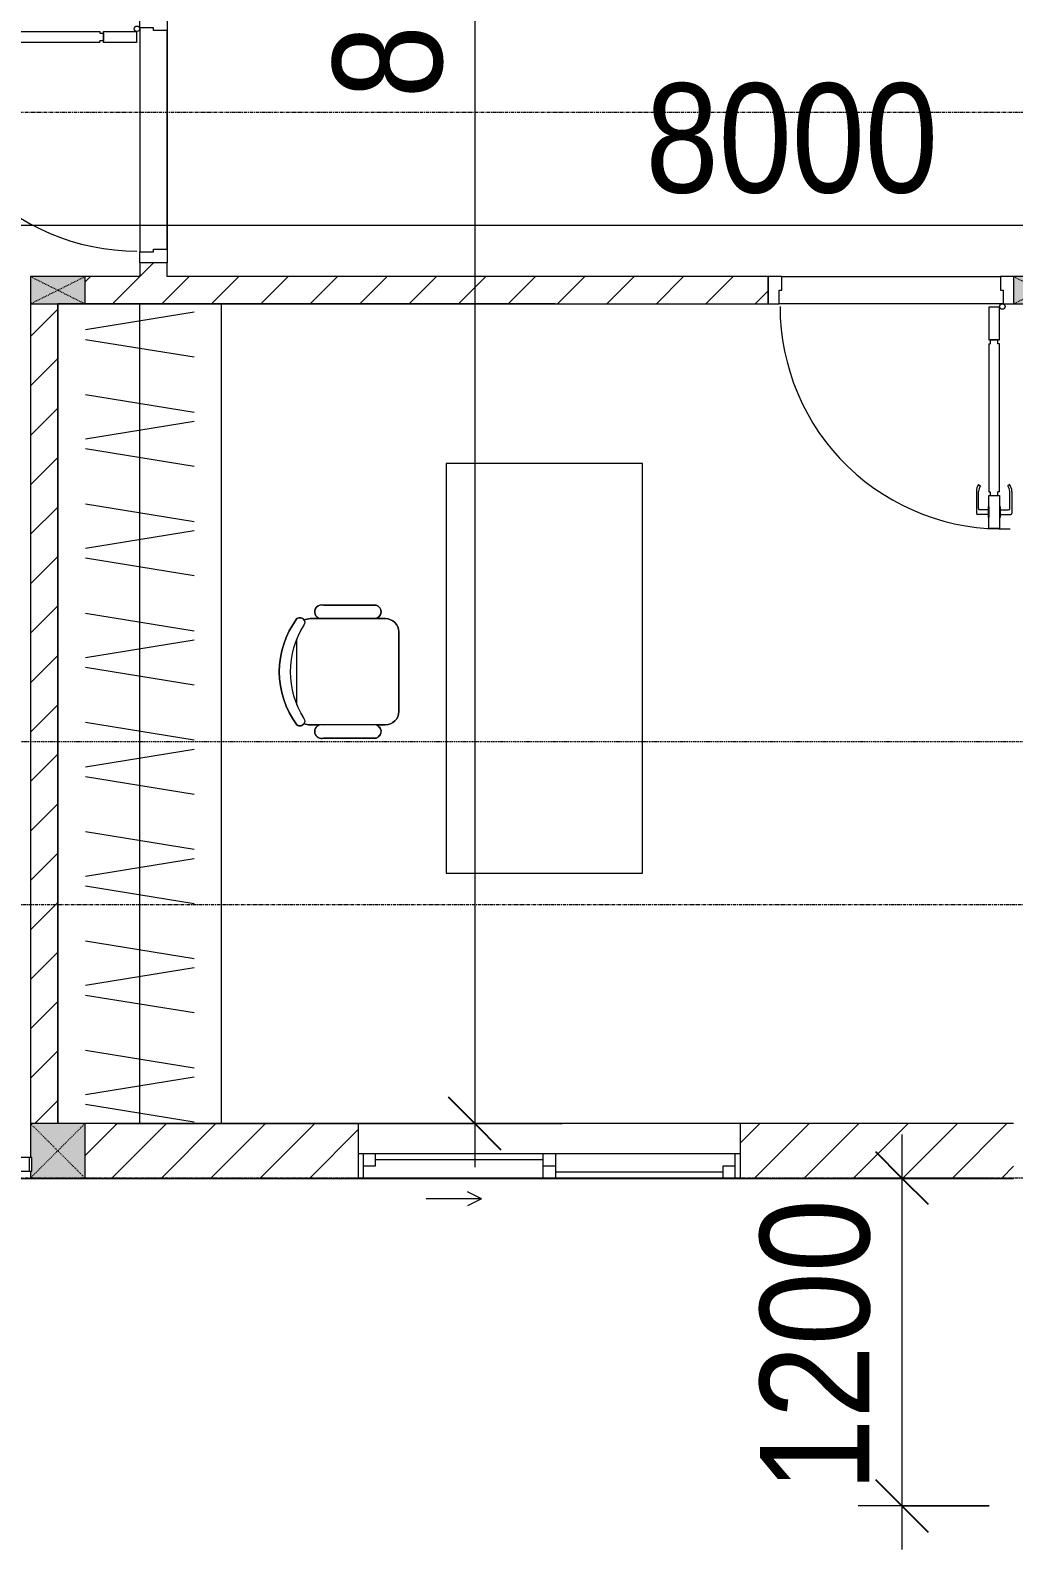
# Model space of a CAD drawing. Header units: millimetres. Extents: x 1591 to 239055, y -15958 to 83255.
# Drawn here: x 158132 to 161732, y 23177 to 28738 of the extents above; entities that cross this region are included whole.
import ezdxf

# ---------------------------------------------------------------- set-up
doc = ezdxf.new("R2010")
doc.units = ezdxf.units.MM
for name, pattern in [('Dash', [6, 3, -3]), ('Dash Dot 3_16_', [7.9375, 4.7625, -1.5875, 0, -1.5875]), ('Grid Line', [22.225, 12.7, -3.175, 3.175, -3.175])]:
    doc.linetypes.add(name, pattern=pattern)
for name, color, linetype, lineweight in [('0-1', 250, 'Continuous', 5), ('A-ANNO-DIMS', 211, 'Continuous', 9), ('A-ANNO-DIMS-160', 211, 'Continuous', 9), ('A-DETL-GENF-1', 9, 'Continuous', 9), ('A-DOOR-1', 254, 'Continuous', 9), ('A-DOOR-2', 9, 'Continuous', 9), ('A-FLOR-1', 7, 'Continuous', 9), ('A-FLOR-2', 9, 'Continuous', 9), ('A-FLOR-HRAL-1', 254, 'Continuous', 9), ('A-FLOR-HRAL-2', 9, 'Continuous', 9), ('A-GLAZ', 151, 'Continuous', 9), ('A-WALL-1', 253, 'Continuous', 18), ('A-WALL-2', 9, 'Continuous', 9), ('A-WALL-3', 113, 'Continuous', 18), ('A-WALL-PATT-1', 10, 'Continuous', 9), ('A-WALL-PATT-2', 111, 'Continuous', 9), ('G-ANNO-SYMB-1', 111, 'Dash Dot 3_16_', 18), ('I-FURN', 30, 'Continuous', 9), ('I-FURN-1', 254, 'Continuous', 9), ('S-COLS', 52, 'Continuous', 9), ('S-COLS-3', 254, 'Continuous', 9), ('S-COLS-4', 253, 'Continuous', 18), ('S-COLS-5', 52, 'Continuous', 18), ('S-COLS-HDLN', 52, 'Dash', 9), ('S-COLS-HDLN-1', 9, 'Dash', 9), ('S-GRID-1', 1, 'Grid Line', 9)]:
    doc.layers.add(name, color=color, linetype=linetype, lineweight=lineweight)
doc.styles.add('UTM Avo', font='UTM Avo.ttf', dxfattribs={"width": 0.9, "height": 400})
doc.dimstyles.new('1_Dim_chi_tiet_2_5', dxfattribs={"dimscale": 304.8, "dimtxt": 399.720379, "dimasz": 0.629921, "dimexe": 0.524934, "dimexo": 0.0625, "dimgap": 0.052493, "dimtad": 1, "dimdec": 0, "dimrnd": 5, "dimzin": 0, "dimdsep": 46, "dimtxsty": 'UTM Avo', "dimblk1": 'OBLIQUE', "dimblk2": 'OBLIQUE', "dimsah": 1, "dimcen": 0.09, "dimdle": 0.524934, "dimazin": 0, "dimtfac": 1, "dimtdec": 4, "dimtix": 1, "dimtmove": 0, "dimatfit": 3, "dimfxl": 1.049869, "dimfxlon": 1, "dimtvp": 1, "dimtolj": 1, "dimtzin": 0, "dimarcsym": 2})
doc.dimstyles.new('1_Dim_chi_tiet_2_5_1', dxfattribs={"dimscale": 304.8, "dimtxt": 399.720379, "dimasz": 0.629921, "dimexe": 0.524934, "dimexo": 0.0625, "dimgap": 0.052493, "dimtad": 1, "dimdec": 0, "dimrnd": 5, "dimzin": 0, "dimdsep": 46, "dimtxsty": 'UTM Avo', "dimblk1": 'OBLIQUE', "dimblk2": 'OBLIQUE', "dimsah": 1, "dimcen": 0.09, "dimdle": 0.524934, "dimazin": 0, "dimtfac": 1, "dimtdec": 4, "dimtix": 1, "dimtmove": 0, "dimatfit": 3, "dimfxl": 1.049869, "dimfxlon": 1, "dimtvp": 1, "dimtolj": 1, "dimtzin": 0, "dimarcsym": 2})
pattern_1 = [(45, (0, 0), (-90.50967, 90.50967), [])]

# ---------------------------------------------------------------- blocks, each defined once
blk = doc.blocks.new('NCV_TKTC_KET CAU_rvt-1-TKCS_MB TẦNG 6-8')
at = {"layer": 'A-FLOR-1'}
for p, q in [((61127.6, 24535.3), (62252.6, 24535.3)), ((62252.6, 24535.3), (65852.6, 24535.3))]:
    blk.add_line(p, q, dxfattribs=at)
blk = doc.blocks.new('DOOR_CW_01 CANH MO-PANEL KINH - DIW_01-900x2200-CỬA GỖ VÂN LAMINATE-V23-TKCS_MB TẦNG 6-8')
at = {"layer": 'A-DETL-GENF-1'}
for p, q in [((-397, 872), (-357, 872)), ((-397, 752), (-397, 872)), ((-357, 872), (-357, 752)), ((-442, 737), (-442, 816.5)), ((-399, 820.5), (-438, 820.5)), ((-434, 799.5), (-434, 737)), ((-399, 803.5), (-430, 803.5)), ((-399, 831.8), (-397, 831.8)), ((-399, 792.2), (-399, 831.8)), ((-397, 792.2), (-399, 792.2)), ((-397, 792.2), (-397, 831.8)), ((-357, 792.2), (-357, 831.8)), ((-355, 831.8), (-357, 831.8)), ((-357, 792.2), (-355, 792.2)), ((-355, 792.2), (-355, 831.8)), ((-355, 820.5), (-316, 820.5)), ((-355, 803.5), (-324, 803.5)), ((-320, 799.5), (-320, 737)), ((-312, 737), (-312, 816.5)), ((-357, 752), (-397, 752)), ((-397, 738), (-391, 738)), ((-397, 738), (-397, 196)), ((-363, 752), (-391, 752)), ((-391, 752), (-391, 738)), ((-363, 738), (-363, 752)), ((-357, 738), (-363, 738)), ((-357, 196), (-357, 738)), ((-433.9, 711.2), (-427.3, 715.8)), ((-320.1, 711.2), (-326.7, 715.8)), ((-397, 196), (-391, 196)), ((-357, 182), (-397, 182)), ((-397, 182), (-397, 62)), ((-391, 196), (-391, 182)), ((-391, 182), (-363, 182)), ((-357, 196), (-363, 196)), ((-363, 182), (-363, 196)), ((-357, 62), (-357, 182)), ((-397, 62), (-357, 62))]:
    blk.add_line(p, q, dxfattribs=at)
blk.add_circle((-407, 60), 10, dxfattribs=at)
for centre, radius, start, end in [((-407, 60), 814, 360, 92), ((-438, 816.5), 4, 90, 180), ((-430, 799.5), 4, 90, 180), ((-324, 799.5), 4, 360, 90), ((-316, 816.5), 4, 0, 90), ((-397, 737), 45, 180, 215), ((-397, 737), 37, 180, 215), ((-357, 737), 37, 325, 0), ((-357, 737), 45, 325, 0)]:
    blk.add_arc(centre, radius, start, end, dxfattribs=at)
at = {"layer": 'A-DOOR-2'}
for p, q in [((-410, 50), (-448.4, 50)), ((-410, 0), (-410, 50)), ((-400, 0), (-410, 0)), ((-407, 50), (-382, 50)), ((-400, -50), (-400, 0)), ((410, 0), (400, 0)), ((400, 0), (400, -50)), ((450, 50), (410, 50)), ((410, 50), (410, 0)), ((450, -50), (450, 50)), ((-448.4, -50), (-400, -50)), ((400, -50), (450, -50))]:
    blk.add_line(p, q, dxfattribs=at)
blk = doc.blocks.new('TU DO LV A - TU DO LV A-885793-TKCS_MB TẦNG 6-8')
at = {"layer": 'I-FURN'}
for p, q in [((4.3, 101), (68.9, 499)), ((169, 101), (104.4, 499)), ((202.5, 101), (267.1, 499)), ((404.3, 101), (468.9, 499)), ((569, 101), (504.4, 499)), ((602.5, 101), (667.1, 499)), ((804.3, 101), (868.9, 499)), ((969, 101), (904.4, 499)), ((1002.5, 101), (1067.1, 499)), ((1204.3, 101), (1268.9, 499)), ((1369, 101), (1304.4, 499)), ((1402.5, 101), (1467.1, 499)), ((1604.3, 101), (1668.9, 499)), ((1769, 101), (1704.4, 499)), ((1802.5, 101), (1867.1, 499)), ((2004.3, 101), (2068.9, 499)), ((2169, 101), (2104.4, 499)), ((2202.5, 101), (2267.1, 499)), ((2404.3, 101), (2468.9, 499)), ((2569, 101), (2504.4, 499)), ((2602.5, 101), (2667.1, 499)), ((2804.3, 101), (2868.9, 499)), ((2969, 101), (2904.4, 499)), ((0, 300), (3000, 300)), ((0, 0), (3000, 0))]:
    blk.add_line(p, q, dxfattribs=at)
at = {"layer": 'I-FURN-1'}
blk.add_line((0, 0), (3000, 0), dxfattribs=at)
blk = doc.blocks.new('BAN LV A - BAN LV A_dwg_ban hoc2-348006-TKCS_MB TẦNG 6-8')
at = {"layer": 'I-FURN'}
for p, q in [((145.8, 437.4), (-145.8, 437.4)), ((-243, 354.4), (-243, 162)), ((-194.4, 388.8), (-194.4, 113.4)), ((194.4, 113.4), (194.4, 388.8)), ((194.4, 351.4), (194.4, 150.8)), ((243.7, 162), (243.7, 354.4)), ((-120.5, 64.8), (120.5, 64.8))]:
    blk.add_line(p, q, dxfattribs=at)
at = {"layer": 'I-FURN', "flags": 128}
blk.add_lwpolyline([(-737.8, 610.5), (-737.8, 1330.5), (-154.9, 1330.5), (762.2, 1330.5), (762.2, 610.5)], close=True, dxfattribs=at)
at = {"layer": 'I-FURN'}
for centre, radius, start, end in [((-145.8, 388.8), 48.6, 90, 180), ((145.8, 388.8), 48.6, 360, 90), ((-218.7, 347.3), 25.3, 343.7398, 163.7398), ((219.4, 347.3), 25.3, 16.2602, 170.7054), ((-218.7, 154.9), 25.3, 163.7398, 16.2602), ((-145.8, 113.4), 48.6, 180, 207.5844), ((145.8, 113.4), 48.6, 332.4156, 0), ((219.4, 154.9), 25.3, 189.2946, 16.2602), ((-180.2, 75.4), 17.8, 57.9726, 216.6901), ((0, 324), 324, 233.1301, 306.8699), ((0, 359.3), 318.2, 237.5758, 302.4242), ((180.2, 75.4), 17.8, 323.3099, 122.0274)]:
    blk.add_arc(centre, radius, start, end, dxfattribs=at)
blk = doc.blocks.new('BAN LV A - BAN LV A_dwg-348005-TKCS_MB TẦNG 6-8')
at = {"extrusion": (0, 0, -1), "zscale": -1, "rotation": 180}
blk.add_blockref('BAN LV A - BAN LV A_dwg_ban hoc2-348006-TKCS_MB TẦNG 6-8', (-729, 1383.7), dxfattribs=at)
blk = doc.blocks.new('BAN LV A - BAN LV A-348231-TKCS_MB TẦNG 6-8')
at = {"layer": 'I-FURN-1'}
for p, q in [((534.6, 1270.3), (534.6, 1235.9)), ((923.4, 1232.9), (923.4, 1270.3)), ((486, 1221.7), (486, 1029.3)), ((972.7, 1029.3), (972.7, 1221.7)), ((534.6, 1029.3), (534.6, 994.9)), ((923.4, 994.9), (923.4, 1032.3)), ((583.2, 946.3), (874.8, 946.3)), ((1491.2, 773.2), (-8.8, 773.2)), ((-8.8, 773.2), (-8.8, 53.2)), ((1491.2, 53.2), (1491.2, 773.2)), ((-8.8, 53.2), (1491.2, 53.2))]:
    blk.add_line(p, q, dxfattribs=at)
for centre, radius, start, end in [((729, 1059.7), 324, 53.1301, 126.8699), ((548.9, 1308.3), 17.8, 143.3099, 240.596), ((583.2, 1270.3), 48.6, 152.4156, 180), ((909.2, 1308.3), 17.8, 299.404, 36.6901), ((874.8, 1270.3), 48.6, 360, 27.5844), ((510.3, 1228.8), 25.3, 16.2602, 196.2602), ((948.4, 1228.8), 25.3, 343.7398, 170.7054), ((510.3, 1036.4), 25.3, 196.2602, 343.7398), ((948.4, 1036.4), 25.3, 189.2946, 343.7398), ((583.2, 994.9), 48.6, 180, 270), ((874.8, 994.9), 48.6, 270, 360)]:
    blk.add_arc(centre, radius, start, end, dxfattribs=at)
blk.add_blockref('BAN LV A - BAN LV A_dwg-348005-TKCS_MB TẦNG 6-8', (0, 0))
blk = doc.blocks.new('Railing - 50 x 10mm-901205-TKCS_MB TẦNG 6-8')
at = {"layer": 'A-FLOR-HRAL-2'}
for p, q in [((25, 5), (-25, 5)), ((-25, 5), (-25, -5)), ((25, -5), (25, 5)), ((-25, -5), (25, -5))]:
    blk.add_line(p, q, dxfattribs=at)
blk = doc.blocks.new('Railing - Railing-883261-TKCS_MB TẦNG 6-8')
at = {"layer": 'A-FLOR-HRAL-2'}
for p, q in [((39339.1, 15351.2), (38244.1, 15351.2)), ((38244.1, 15301.2), (39339.1, 15301.2))]:
    blk.add_line(p, q, dxfattribs=at)
at = {"rotation": 90.00000000000001}
for p in [(38219.1, 15326.2), (39344.1, 15326.2)]:
    blk.add_blockref('Railing - 50 x 10mm-901205-TKCS_MB TẦNG 6-8', p, dxfattribs=at)
blk = doc.blocks.new('G1_SOF - BO TRU - 100x200-745959-TKCS_MB TẦNG 6-8')
at = {"layer": 'S-COLS'}
blk.add_hatch(color=256, dxfattribs=at).paths.add_polyline_path([(-50, 100), (-50, -100), (50, -100), (50, 100)])
at = {"layer": 'S-COLS-4'}
for p, q in [((50, 100), (-50, 100)), ((-50, 100), (-50, -100)), ((50, -100), (50, 100)), ((-50, -100), (50, -100))]:
    blk.add_line(p, q, dxfattribs=at)
at = {"layer": 'S-COLS-HDLN-1'}
for p, q in [((50, 100), (-50, -100)), ((-50, 100), (50, -100))]:
    blk.add_line(p, q, dxfattribs=at)
blk = doc.blocks.new('DOOR_CW_01 CANH MO-PANEL KINH - DIG_01-900x2200-CỬA NHÔM KÍNH-901215-TKCS_MB TẦNG 6-8')
at = {"layer": 'A-DETL-GENF-1'}
for p, q in [((-397, -182), (-397, -62)), ((-397, -62), (-357, -62)), ((-357, -62), (-357, -182)), ((-357, -182), (-397, -182)), ((-397, -196), (-391, -196)), ((-397, -738), (-397, -196)), ((-391, -196), (-391, -182)), ((-391, -182), (-363, -182)), ((-363, -182), (-363, -196)), ((-357, -196), (-363, -196)), ((-357, -196), (-357, -738)), ((-433.9, -711.2), (-427.3, -715.8)), ((-320.1, -711.2), (-326.7, -715.8)), ((-442, -737), (-442, -816.5)), ((-434, -799.5), (-434, -737)), ((-397, -738), (-391, -738)), ((-357, -752), (-397, -752)), ((-397, -752), (-397, -872)), ((-391, -752), (-391, -738)), ((-363, -752), (-391, -752)), ((-357, -738), (-363, -738)), ((-363, -738), (-363, -752)), ((-357, -872), (-357, -752)), ((-320, -799.5), (-320, -737)), ((-312, -737), (-312, -816.5)), ((-399, -820.5), (-438, -820.5)), ((-399, -803.5), (-430, -803.5)), ((-399, -792.2), (-399, -831.8)), ((-397, -792.2), (-399, -792.2)), ((-399, -831.8), (-397, -831.8)), ((-397, -792.2), (-397, -831.8)), ((-357, -792.2), (-357, -831.8)), ((-357, -792.2), (-355, -792.2)), ((-355, -831.8), (-357, -831.8)), ((-355, -792.2), (-355, -831.8)), ((-355, -803.5), (-324, -803.5)), ((-355, -820.5), (-316, -820.5)), ((-397, -872), (-357, -872))]:
    blk.add_line(p, q, dxfattribs=at)
blk.add_circle((-407, -60), 10, dxfattribs=at)
for centre, radius, start, end in [((-407, -60), 814, 268, 0), ((-397, -737), 45, 145, 180), ((-397, -737), 37, 145, 180), ((-357, -737), 37, 0, 35), ((-357, -737), 45, 360, 35), ((-438, -816.5), 4, 180, 270), ((-430, -799.5), 4, 180, 270), ((-324, -799.5), 4, 270, 0), ((-316, -816.5), 4, 270, 0)]:
    blk.add_arc(centre, radius, start, end, dxfattribs=at)
at = {"layer": 'A-DOOR-2'}
for p, q in [((-450, -50), (-450, 50)), ((-450, 50), (-400, 50)), ((-400, 50), (-400, 0)), ((400, 0), (400, 50)), ((400, 50), (450, 50)), ((450, 50), (450, -50)), ((-410, -50), (-450, -50)), ((-410, 0), (-410, -50)), ((-400, 0), (-410, 0)), ((-407, -50), (-382, -50)), ((410, 0), (400, 0)), ((410, -50), (410, 0)), ((450, -50), (410, -50))]:
    blk.add_line(p, q, dxfattribs=at)
blk = doc.blocks.new('NCV_TKTC_TANG 6 - 8_rvt-2-TKCS_MB TẦNG 6-8')
at = {"layer": 'A-WALL-PATT-1'}
h = blk.add_hatch(dxfattribs=at)
h.set_pattern_fill('FP_1', color=256, style=0, pattern_type=2)
h.set_pattern_definition(pattern_1)
h.paths.add_polyline_path([(62752.6, 27836.9), (62752.6, 27886.9), (62652.6, 27886.9), (62652.6, 27836.9)])
h.paths.add_polyline_path([(62752.6, 28786.9), (62752.6, 28836.9), (62652.6, 28836.9), (62652.6, 28786.9)])
h = blk.add_hatch(dxfattribs=at)
h.set_pattern_fill('FP_1', color=256, style=0, pattern_type=2)
h.set_pattern_definition(pattern_1)
h.paths.add_polyline_path([(64954.2, 27736.9), (64954.2, 27836.9), (62452.6, 27836.9), (62452.6, 27736.9), (64173.9, 27736.9)])
h = blk.add_hatch(dxfattribs=at)
h.set_pattern_fill('FP_1', color=256, style=0, pattern_type=2)
h.set_pattern_definition(pattern_1)
h.paths.add_polyline_path([(62252.6, 24736.9), (62352.6, 24736.9), (62352.6, 27736.9), (62252.6, 27736.9), (62252.6, 25207.6)])
at = {"layer": 'A-FLOR-2'}
for p, q in [((62652.6, 28746.9), (62652.6, 27926.9)), ((62752.6, 28736.9), (62752.6, 27936.9)), ((62752.6, 27936.9), (62752.6, 28736.9)), ((65004.2, 27836.9), (65804.2, 27836.9)), ((62352.6, 27736.9), (62352.6, 24736.9)), ((62452.6, 27736.9), (62352.6, 27736.9)), ((62952.6, 27736.9), (62452.6, 27736.9)), ((64173.9, 27736.9), (62952.6, 27736.9)), ((65814.2, 27736.9), (64994.2, 27736.9)), ((62561.9, 24736.9), (62952.6, 24736.9)), ((62952.6, 24736.9), (63452.6, 24736.9)), ((63452.6, 24736.9), (64173.9, 24736.9))]:
    blk.add_line(p, q, dxfattribs=at)
at = {"layer": 'A-WALL-1'}
for p, q in [((62752.6, 27886.9), (62652.6, 27886.9)), ((62652.6, 27886.9), (62652.6, 27836.9)), ((62752.6, 27836.9), (62752.6, 27886.9)), ((62652.6, 27836.9), (62452.6, 27836.9)), ((64954.2, 27836.9), (62752.6, 27836.9)), ((64954.2, 27736.9), (64954.2, 27836.9)), ((62252.6, 27736.9), (62252.6, 24736.9)), ((62352.6, 24736.9), (62352.6, 27736.9)), ((62452.6, 27736.9), (64954.2, 27736.9))]:
    blk.add_line(p, q, dxfattribs=at)
at = {"layer": 'A-WALL-2'}
for p, q in [((65004.2, 27836.9), (65804.2, 27836.9)), ((65814.2, 27736.9), (64994.2, 27736.9))]:
    blk.add_line(p, q, dxfattribs=at)
at = {"layer": 'A-DOOR-1'}
for name, p, rotation in [('DOOR_CW_01 CANH MO-PANEL KINH - DIG_01-900x2200-CỬA NHÔM KÍNH-901215-TKCS_MB TẦNG 6-8', (62702.6, 28336.9), 269.9999999999989), ('DOOR_CW_01 CANH MO-PANEL KINH - DIW_01-900x2200-CỬA GỖ VÂN LAMINATE-V23-TKCS_MB TẦNG 6-8', (65404.2, 27786.9), 180)]:
    blk.add_blockref(name, p, dxfattribs=dict(at, rotation=rotation))
at = {"layer": 'A-FLOR-HRAL-1'}
blk.add_blockref('Railing - Railing-883261-TKCS_MB TẦNG 6-8', (22908.5, 9260.7), dxfattribs=at)
at = {"layer": 'I-FURN-1'}
for name, p, rotation in [('TU DO LV A - TU DO LV A-885793-TKCS_MB TẦNG 6-8', (62952.6, 24736.9), 89.99999999999993), ('BAN LV A - BAN LV A-348231-TKCS_MB TẦNG 6-8', (64547.4, 25661.2), 90.0000000000001)]:
    blk.add_blockref(name, p, dxfattribs=dict(at, rotation=rotation))
at = {"layer": 'S-COLS-3', "rotation": 89.99999999999945}
for p in [(62352.6, 27786.9), (65952.6, 27786.9)]:
    blk.add_blockref('G1_SOF - BO TRU - 100x200-745959-TKCS_MB TẦNG 6-8', p, dxfattribs=at)
blk = doc.blocks.new('G1_SOF - BO TRU - 200x200-V2-TKCS_MB TẦNG 6-8')
at = {"layer": 'S-COLS'}
blk.add_hatch(color=256, dxfattribs=at).paths.add_polyline_path([(-95, -100), (100, -100), (100, 100), (-100, 100), (-100, -25.1), (-95, -25.1), (-95, -75.1), (-100, -75.1), (-100, -100)])
at = {"layer": 'S-COLS-5'}
for p, q in [((100, 100), (-100, 100)), ((-100, 100), (-100, -25.1)), ((100, -100), (100, 100)), ((-100, -75.1), (-100, -100)), ((-100, -100), (100, -100))]:
    blk.add_line(p, q, dxfattribs=at)
at = {"layer": 'S-COLS-HDLN'}
for p, q in [((100, 100), (-100, -100)), ((-100, 100), (100, -100))]:
    blk.add_line(p, q, dxfattribs=at)
blk = doc.blocks.new('1_FAMILY RVT - W01-WxH 1400x1400xmm-389822-TKCS_MB TẦNG 6-8')
at = {"layer": 'A-GLAZ'}
for p, q in [((248.4, 172.39), (299.2, 197.79)), ((248.4, 172.39), (299.2, 146.99)), ((248.4, 172.39), (451.6, 172.39)), ((-700, 96.19), (-700, -103.81)), ((700, 96.19), (-700, 96.19)), ((-700, 96.19), (-636.5, 96.19)), ((-680.95, 96.19), (-680.95, 7.29)), ((-636.5, 96.19), (-22.225, 96.19)), ((-636.5, 96.19), (-636.5, 51.74)), ((-636.5, 73.965), (-22.225, 73.965)), ((-22.225, 7.29), (-22.225, 96.19)), ((-22.225, 96.19), (22.225, 96.19)), ((22.225, 96.19), (680.95, 96.19)), ((22.225, 96.19), (22.225, 7.29)), ((680.95, 96.19), (700, 96.19)), ((680.95, 96.19), (680.95, 7.29)), ((700, -103.81), (700, 96.19)), ((-700, 7.29), (-680.95, 7.29)), ((-636.5, 51.74), (-680.95, 51.74)), ((-680.95, 7.29), (-22.225, 7.29)), ((22.225, 51.74), (-22.225, 51.74)), ((-22.225, 7.29), (22.225, 7.29)), ((22.225, 29.515), (636.5, 29.515)), ((22.225, 7.29), (636.5, 7.29)), ((636.5, 51.74), (636.5, 7.29)), ((680.95, 51.74), (636.5, 51.74)), ((636.5, 7.29), (700, 7.29)), ((-700, -103.81), (700, -103.81))]:
    blk.add_line(p, q, dxfattribs=at)
blk = doc.blocks.new('DIMBLOCK114-TKCS_MB TẦNG 6-8')
at = {"layer": 'A-ANNO-DIMS-160'}
for p, q in [((156932.3, 28344.6), (156932.3, 27864.6)), ((156932.3, 28024.6), (156932.3, 28344.6)), ((164932.3, 28344.6), (164932.3, 27864.6)), ((164932.3, 28024.6), (164932.3, 28344.6)), ((156772.3, 28024.6), (165092.3, 28024.6))]:
    blk.add_line(p, q, dxfattribs=at)
at = {"layer": 'A-ANNO-DIMS-160', "lineweight": 25}
for p, q in [((156932.3, 28024.6), (157028.3, 28120.6)), ((164932.3, 28024.6), (165028.3, 28120.6)), ((156932.3, 28024.6), (156836.3, 27928.6)), ((164932.3, 28024.6), (164836.3, 27928.6))]:
    blk.add_line(p, q, dxfattribs=at)
at = {"layer": 'A-ANNO-DIMS-160', "color": 0, "insert": (160384.5, 28544.2), "char_height": 400, "width": 1314.636, "attachment_point": 1, "line_spacing_factor": 1.110334, "style": 'UTM Avo'}
blk.add_mtext('8000', dxfattribs=at)
blk = doc.blocks.new('_Oblique')
at = {"color": 0, "linetype": 'ByBlock', "lineweight": -2}
blk.add_line((-0.5, -0.5), (0.5, 0.5), dxfattribs=at)
blk = doc.blocks.new('DIMBLOCK122-TKCS_MB TẦNG 6-8')
at = {"layer": 'A-ANNO-DIMS-160'}
for p, q in [((159758.9, 33496.9), (159758.9, 24576.9)), ((160078.9, 33336.9), (159598.9, 33336.9)), ((159758.9, 33336.9), (160078.9, 33336.9)), ((160078.9, 24736.9), (159598.9, 24736.9)), ((159758.9, 24736.9), (160078.9, 24736.9))]:
    blk.add_line(p, q, dxfattribs=at)
at = {"layer": 'A-ANNO-DIMS-160', "lineweight": 25}
for p, q in [((159758.9, 33336.9), (159662.9, 33432.9)), ((159758.9, 33336.9), (159854.9, 33240.9)), ((159758.9, 24736.9), (159662.9, 24832.9)), ((159758.9, 24736.9), (159854.9, 24640.9))]:
    blk.add_line(p, q, dxfattribs=at)
at = {"layer": 'A-ANNO-DIMS-160', "color": 0, "insert": (159239.3, 28489.2), "char_height": 400, "width": 1314.636, "attachment_point": 1, "rotation": 90, "line_spacing_factor": 1.110334, "style": 'UTM Avo'}
blk.add_mtext('8600', dxfattribs=at)
blk = doc.blocks.new('DIMBLOCK310-TKCS_MB TẦNG 6-8')
at = {"layer": 'A-ANNO-DIMS-160'}
for p, q in [((161323.2, 24696.9), (161323.2, 23176.9)), ((161643.2, 24536.9), (161163.2, 24536.9)), ((161323.2, 24536.9), (161643.2, 24536.9)), ((161643.2, 23336.9), (161163.2, 23336.9)), ((161323.2, 23336.9), (161643.2, 23336.9))]:
    blk.add_line(p, q, dxfattribs=at)
at = {"layer": 'A-ANNO-DIMS-160', "lineweight": 25}
for p, q in [((161323.2, 24536.9), (161227.2, 24632.9)), ((161323.2, 24536.9), (161419.2, 24440.9)), ((161323.2, 23336.9), (161227.2, 23432.9)), ((161323.2, 23336.9), (161419.2, 23240.9))]:
    blk.add_line(p, q, dxfattribs=at)
at = {"layer": 'A-ANNO-DIMS-160', "color": 0, "insert": (160803.6, 23389.2), "char_height": 400, "width": 1314.636, "attachment_point": 1, "rotation": 90, "line_spacing_factor": 1.110334, "style": 'UTM Avo'}
blk.add_mtext('1200', dxfattribs=at)

msp = doc.modelspace()

# ---------------------------------------------------------------- hatches: boundary and pattern name
at = {"layer": 'A-WALL-PATT-2'}
h = msp.add_hatch(dxfattribs=at)
h.set_pattern_fill('FP_1', color=256, style=0, pattern_type=2)
h.set_pattern_definition([(45, (95879.7, 0), (-90.50967, 90.50967), [])])
h.paths.add_polyline_path([(161932.3, 24536.9), (161932.3, 24536.9), (161932.3, 24736.9)])
h.paths.add_polyline_path([(159332.3, 24536.9), (159332.3, 24736.9), (158332.2, 24736.9), (158332.2, 24536.9), (158441.6, 24536.9)])
h.paths.add_polyline_path([(160732.3, 24536.9), (161732.3, 24536.9), (161732.3, 24736.9), (160732.3, 24736.9)])

# ---------------------------------------------------------------- linework, layer by layer
at = {"layer": 'A-WALL-3'}
for p, q in [((159332.3, 24736.9), (158332.2, 24736.9)), ((161732.3, 24736.9), (160732.3, 24736.9)), ((158332.2, 24536.9), (159332.3, 24536.9)), ((160732.3, 24536.9), (161732.3, 24536.9))]:
    msp.add_line(p, q, dxfattribs=at)
at = {"layer": 'G-ANNO-SYMB-1'}
msp.add_line((124639, 26135.3), (229692.1, 26135.3), dxfattribs=at)
at = {"layer": 'S-GRID-1'}
for p, q in [((223800.6, 28436.9), (130306.5, 28436.9)), ((221768.6, 25536.9), (132338.5, 25536.9)), ((223800.6, 24536.9), (130306.5, 24536.9))]:
    msp.add_line(p, q, dxfattribs=at)

# ---------------------------------------------------------------- block references
at = {"layer": '0-1'}
for name in ['NCV_TKTC_KET CAU_rvt-1-TKCS_MB TẦNG 6-8', 'NCV_TKTC_TANG 6 - 8_rvt-2-TKCS_MB TẦNG 6-8']:
    msp.add_blockref(name, (95879.7, 0), dxfattribs=at)
at = {"layer": 'A-GLAZ', "rotation": 180}
msp.add_blockref('1_FAMILY RVT - W01-WxH 1400x1400xmm-389822-TKCS_MB TẦNG 6-8', (160032.3, 24633.1), dxfattribs=at)
at = {"layer": 'S-COLS'}
msp.add_blockref('G1_SOF - BO TRU - 200x200-V2-TKCS_MB TẦNG 6-8', (158232.2, 24636.9), dxfattribs=at)

# ---------------------------------------------------------------- dimensions: what is measured, and where the dimension line sits
at = {"layer": 'A-ANNO-DIMS'}
for base, p1, p2, dimstyle, override, picture, middle in [((159758.9, 24736.9), (160078.9, 33336.9), (160078.9, 24736.9), '1_Dim_chi_tiet_2_5', {"dimpost": '<>', "dimfxl": 8600}, 'DIMBLOCK122-TKCS_MB TẦNG 6-8', (159535.9, 29036.9)), ((161323.2, 23336.9), (161643.2, 24536.9), (161643.2, 23336.9), '1_Dim_chi_tiet_2_5_1', {"dimpost": '<>', "dimfxl": 1200}, 'DIMBLOCK310-TKCS_MB TẦNG 6-8', (161100.3, 23936.9))]:
    dim = msp.add_linear_dim(base=base, p1=p1, p2=p2, angle=90, dimstyle=dimstyle, override=override, dxfattribs=at)
    dim.commit()
    dim.dimension.update_dxf_attribs({"geometry": picture, "text_midpoint": middle})
dim = msp.add_linear_dim(base=(164932.3, 28024.6), p1=(156932.3, 28344.6), p2=(164932.3, 28344.6), dimstyle='1_Dim_chi_tiet_2_5', override={"dimpost": '<>', "dimfxl": 8000}, dxfattribs=at)
dim.commit()
dim.dimension.update_dxf_attribs({"geometry": 'DIMBLOCK114-TKCS_MB TẦNG 6-8', "text_midpoint": (160932.3, 28247.6)})

doc.saveas('drawing.dxf')
